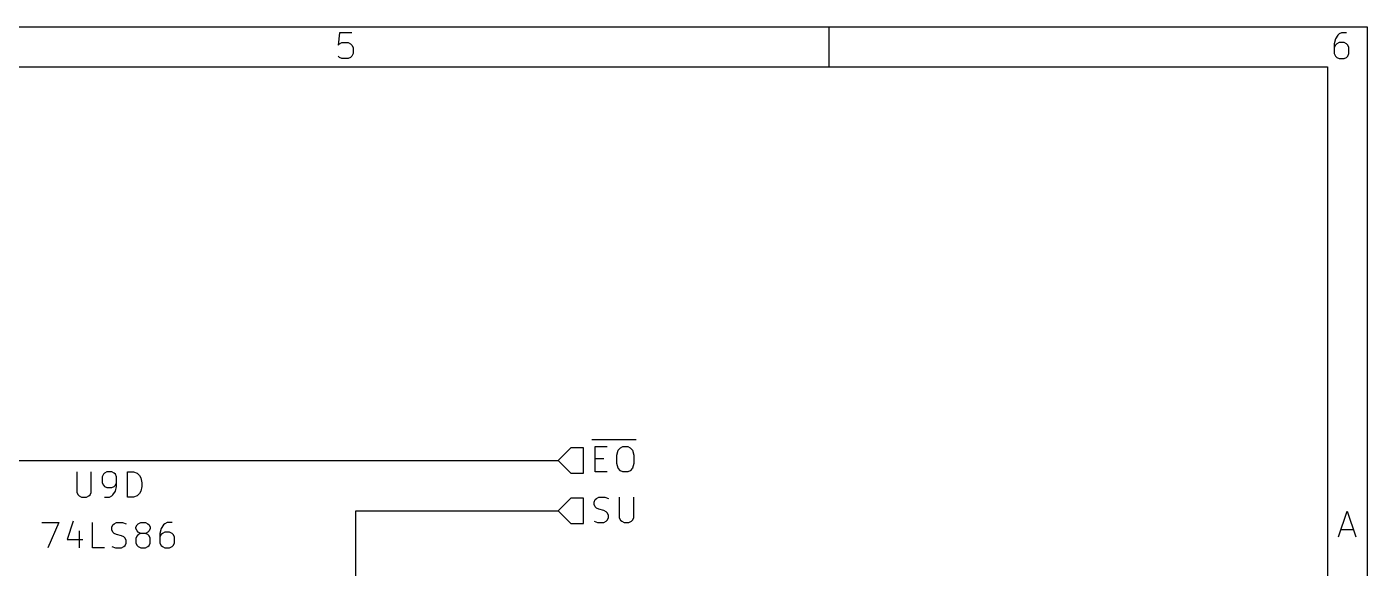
# Model space of a CAD drawing. Extents: x 0.4 to 11.3, y -7.9 to -0.4.
# Drawn here: x 8.65 to 11.299, y -1.463 to -0.394 of the extents above; entities that cross this region are included whole.
import ezdxf

# ---------------------------------------------------------------- set-up
doc = ezdxf.new("R2010")
doc.units = 0
doc.header["$MEASUREMENT"] = 0
for name, color, linetype in [('BROWN2', 54, 'CONTINUOUS'), ('CYAN2', 4, 'CONTINUOUS'), ('GREEN3', 91, 'CONTINUOUS'), ('RED2', 1, 'CONTINUOUS')]:
    doc.layers.add(name, color=color, linetype=linetype)

msp = doc.modelspace()

# ---------------------------------------------------------------- linework, layer by layer
at = {"layer": 'BROWN2', "linetype": 'CONTINUOUS'}
for p, q in [((9.7666, -1.2089), (9.8542, -1.2089)), ((9.725, -1.225), (9.7, -1.25)), ((9.75, -1.225), (9.725, -1.225)), ((9.75, -1.275), (9.75, -1.225)), ((9.7735, -1.2728), (9.7735, -1.2228)), ((9.7735, -1.2228), (9.7973, -1.2228)), ((9.8164, -1.2395), (9.8187, -1.2299)), ((9.8164, -1.2561), (9.8164, -1.2395)), ((9.8187, -1.2299), (9.8235, -1.2252)), ((9.8235, -1.2252), (9.8283, -1.2228)), ((9.8283, -1.2228), (9.8378, -1.2228)), ((9.8378, -1.2228), (9.8426, -1.2252)), ((9.8426, -1.2252), (9.8473, -1.2299)), ((9.8473, -1.2299), (9.8497, -1.2395)), ((9.8497, -1.2395), (9.8497, -1.2561)), ((9.7, -1.25), (9.725, -1.275)), ((9.7735, -1.2466), (9.7902, -1.2466)), ((9.8187, -1.2657), (9.8164, -1.2561)), ((9.8235, -1.2704), (9.8187, -1.2657)), ((9.8283, -1.2728), (9.8235, -1.2704)), ((9.8426, -1.2704), (9.8378, -1.2728)), ((9.8473, -1.2657), (9.8426, -1.2704)), ((9.8497, -1.2561), (9.8473, -1.2657)), ((9.725, -1.275), (9.75, -1.275)), ((9.7973, -1.2728), (9.7735, -1.2728)), ((9.8378, -1.2728), (9.8283, -1.2728)), ((9.7759, -1.3252), (9.7807, -1.3228)), ((9.7807, -1.3228), (9.7926, -1.3228)), ((9.7926, -1.3228), (9.7997, -1.3252)), ((9.8211, -1.3228), (9.8211, -1.3633)), ((9.8497, -1.3633), (9.8497, -1.3228)), ((9.725, -1.325), (9.7, -1.35)), ((9.7, -1.35), (9.725, -1.375)), ((9.75, -1.325), (9.725, -1.325)), ((9.75, -1.375), (9.75, -1.325)), ((9.7711, -1.3323), (9.7735, -1.3276)), ((9.7711, -1.3371), (9.7711, -1.3323)), ((9.7735, -1.3419), (9.7711, -1.3371)), ((9.7735, -1.3276), (9.7759, -1.3252)), ((9.7759, -1.3442), (9.7735, -1.3419)), ((9.7807, -1.3466), (9.7759, -1.3442)), ((9.7902, -1.349), (9.7807, -1.3466)), ((9.7949, -1.3514), (9.7902, -1.349)), ((9.725, -1.375), (9.75, -1.375)), ((9.7711, -1.3704), (9.7783, -1.3728)), ((9.7783, -1.3728), (9.7902, -1.3728)), ((9.7902, -1.3728), (9.7949, -1.3704)), ((9.7973, -1.3538), (9.7949, -1.3514)), ((9.7949, -1.3704), (9.7973, -1.368)), ((9.7997, -1.3585), (9.7973, -1.3538)), ((9.7973, -1.368), (9.7997, -1.3633)), ((9.7997, -1.3633), (9.7997, -1.3585)), ((9.8211, -1.3633), (9.8235, -1.368)), ((9.8235, -1.368), (9.8259, -1.3704)), ((9.8259, -1.3704), (9.8307, -1.3728)), ((9.8307, -1.3728), (9.8402, -1.3728)), ((9.8402, -1.3728), (9.8449, -1.3704)), ((9.8449, -1.3704), (9.8473, -1.368)), ((9.8473, -1.368), (9.8497, -1.3633))]:
    msp.add_line(p, q, dxfattribs=at)
at = {"layer": 'CYAN2', "linetype": 'CONTINUOUS'}
for p, q in [((8.7489, -1.2728), (8.7489, -1.3133)), ((8.7489, -1.2728), (8.7489, -1.3133)), ((8.7775, -1.3133), (8.7775, -1.2728)), ((8.7775, -1.3133), (8.7775, -1.2728)), ((8.8013, -1.2776), (8.7989, -1.2823)), ((8.8013, -1.2776), (8.7989, -1.2823)), ((8.7989, -1.2823), (8.7989, -1.2942)), ((8.7989, -1.2823), (8.7989, -1.2942)), ((8.7989, -1.2942), (8.8013, -1.299)), ((8.7989, -1.2942), (8.8013, -1.299)), ((8.8037, -1.2752), (8.8013, -1.2776)), ((8.8037, -1.2752), (8.8013, -1.2776)), ((8.8084, -1.2728), (8.8037, -1.2752)), ((8.8084, -1.2728), (8.8037, -1.2752)), ((8.818, -1.2728), (8.8084, -1.2728)), ((8.818, -1.2728), (8.8084, -1.2728)), ((8.8227, -1.2752), (8.818, -1.2728)), ((8.8227, -1.2752), (8.818, -1.2728)), ((8.8251, -1.2776), (8.8227, -1.2752)), ((8.8251, -1.2776), (8.8227, -1.2752)), ((8.8275, -1.2823), (8.8251, -1.2776)), ((8.8275, -1.2823), (8.8251, -1.2776)), ((8.8251, -1.299), (8.8275, -1.2942)), ((8.8251, -1.299), (8.8275, -1.2942)), ((8.8275, -1.3014), (8.8275, -1.2823)), ((8.8275, -1.3014), (8.8275, -1.2823)), ((8.8489, -1.3228), (8.8489, -1.2728)), ((8.8489, -1.2728), (8.8608, -1.2728)), ((8.8489, -1.3228), (8.8489, -1.2728)), ((8.8489, -1.2728), (8.8608, -1.2728)), ((8.8608, -1.2728), (8.8679, -1.2752)), ((8.8608, -1.2728), (8.8679, -1.2752)), ((8.8679, -1.2752), (8.8727, -1.2799)), ((8.8679, -1.2752), (8.8727, -1.2799)), ((8.8727, -1.2799), (8.8751, -1.2847)), ((8.8727, -1.2799), (8.8751, -1.2847)), ((8.8751, -1.2847), (8.8775, -1.2942)), ((8.8751, -1.2847), (8.8775, -1.2942)), ((8.8775, -1.2942), (8.8775, -1.3014)), ((8.8775, -1.2942), (8.8775, -1.3014)), ((8.7489, -1.3133), (8.7513, -1.318)), ((8.7489, -1.3133), (8.7513, -1.318)), ((8.7513, -1.318), (8.7537, -1.3204)), ((8.7513, -1.318), (8.7537, -1.3204)), ((8.7537, -1.3204), (8.7584, -1.3228)), ((8.7537, -1.3204), (8.7584, -1.3228)), ((8.7584, -1.3228), (8.7679, -1.3228)), ((8.7584, -1.3228), (8.7679, -1.3228)), ((8.7679, -1.3228), (8.7727, -1.3204)), ((8.7679, -1.3228), (8.7727, -1.3204)), ((8.7727, -1.3204), (8.7751, -1.318)), ((8.7727, -1.3204), (8.7751, -1.318)), ((8.7751, -1.318), (8.7775, -1.3133)), ((8.7751, -1.318), (8.7775, -1.3133)), ((8.8013, -1.299), (8.8037, -1.3014)), ((8.8013, -1.299), (8.8037, -1.3014)), ((8.8037, -1.3014), (8.8084, -1.3038)), ((8.8037, -1.3014), (8.8084, -1.3038)), ((8.8037, -1.3228), (8.8132, -1.3228)), ((8.8037, -1.3228), (8.8132, -1.3228)), ((8.8084, -1.3038), (8.818, -1.3038)), ((8.8084, -1.3038), (8.818, -1.3038)), ((8.8132, -1.3228), (8.818, -1.3204)), ((8.8132, -1.3228), (8.818, -1.3204)), ((8.818, -1.3038), (8.8227, -1.3014)), ((8.818, -1.3038), (8.8227, -1.3014)), ((8.818, -1.3204), (8.8203, -1.318)), ((8.818, -1.3204), (8.8203, -1.318)), ((8.8203, -1.318), (8.8251, -1.3109)), ((8.8203, -1.318), (8.8251, -1.3109)), ((8.8227, -1.3014), (8.8251, -1.299)), ((8.8227, -1.3014), (8.8251, -1.299)), ((8.8251, -1.3109), (8.8275, -1.3014)), ((8.8251, -1.3109), (8.8275, -1.3014)), ((8.8608, -1.3228), (8.8489, -1.3228)), ((8.8608, -1.3228), (8.8489, -1.3228)), ((8.8679, -1.3204), (8.8608, -1.3228)), ((8.8679, -1.3204), (8.8608, -1.3228)), ((8.8727, -1.3157), (8.8679, -1.3204)), ((8.8727, -1.3157), (8.8679, -1.3204)), ((8.8751, -1.3109), (8.8727, -1.3157)), ((8.8751, -1.3109), (8.8727, -1.3157)), ((8.8775, -1.3014), (8.8751, -1.3109)), ((8.8775, -1.3014), (8.8751, -1.3109)), ((8.6799, -1.3728), (8.7132, -1.3728)), ((8.6799, -1.3728), (8.7132, -1.3728)), ((8.7132, -1.3728), (8.6918, -1.4228)), ((8.7132, -1.3728), (8.6918, -1.4228)), ((8.7418, -1.3704), (8.7299, -1.4061)), ((8.7418, -1.3704), (8.7299, -1.4061)), ((8.7799, -1.4228), (8.7799, -1.3728)), ((8.7799, -1.4228), (8.7799, -1.3728)), ((8.818, -1.3823), (8.8203, -1.3776)), ((8.818, -1.3823), (8.8203, -1.3776)), ((8.8203, -1.3776), (8.8227, -1.3752)), ((8.8203, -1.3776), (8.8227, -1.3752)), ((8.8227, -1.3752), (8.8275, -1.3728)), ((8.8227, -1.3752), (8.8275, -1.3728)), ((8.8275, -1.3728), (8.8394, -1.3728)), ((8.8275, -1.3728), (8.8394, -1.3728)), ((8.8394, -1.3728), (8.8465, -1.3752)), ((8.8394, -1.3728), (8.8465, -1.3752)), ((8.8656, -1.3823), (8.8679, -1.3776)), ((8.8656, -1.3823), (8.8679, -1.3776)), ((8.8679, -1.3776), (8.8703, -1.3752)), ((8.8679, -1.3776), (8.8703, -1.3752)), ((8.8703, -1.3752), (8.8751, -1.3728)), ((8.8703, -1.3752), (8.8751, -1.3728)), ((8.8751, -1.3728), (8.8846, -1.3728)), ((8.8751, -1.3728), (8.8846, -1.3728)), ((8.8846, -1.3728), (8.8894, -1.3752)), ((8.8846, -1.3728), (8.8894, -1.3752)), ((8.8894, -1.3752), (8.8918, -1.3776)), ((8.8894, -1.3752), (8.8918, -1.3776)), ((8.8918, -1.3776), (8.8941, -1.3823)), ((8.8918, -1.3776), (8.8941, -1.3823)), ((8.9203, -1.3776), (8.9156, -1.3847)), ((8.9203, -1.3776), (8.9156, -1.3847)), ((8.9227, -1.3752), (8.9203, -1.3776)), ((8.9227, -1.3752), (8.9203, -1.3776)), ((8.9275, -1.3728), (8.9227, -1.3752)), ((8.9275, -1.3728), (8.9227, -1.3752)), ((8.937, -1.3728), (8.9275, -1.3728)), ((8.937, -1.3728), (8.9275, -1.3728)), ((8.7537, -1.3895), (8.7537, -1.4228)), ((8.7537, -1.3895), (8.7537, -1.4228)), ((8.818, -1.3871), (8.818, -1.3823)), ((8.818, -1.3871), (8.818, -1.3823)), ((8.8203, -1.3919), (8.818, -1.3871)), ((8.8203, -1.3919), (8.818, -1.3871)), ((8.8227, -1.3942), (8.8203, -1.3919)), ((8.8227, -1.3942), (8.8203, -1.3919)), ((8.8275, -1.3966), (8.8227, -1.3942)), ((8.8275, -1.3966), (8.8227, -1.3942)), ((8.837, -1.399), (8.8275, -1.3966)), ((8.837, -1.399), (8.8275, -1.3966)), ((8.8418, -1.4014), (8.837, -1.399)), ((8.8418, -1.4014), (8.837, -1.399)), ((8.8441, -1.4038), (8.8418, -1.4014)), ((8.8441, -1.4038), (8.8418, -1.4014)), ((8.8465, -1.4085), (8.8441, -1.4038)), ((8.8465, -1.4085), (8.8441, -1.4038)), ((8.8656, -1.3847), (8.8656, -1.3823)), ((8.8656, -1.3847), (8.8656, -1.3823)), ((8.8679, -1.3895), (8.8656, -1.3847)), ((8.8679, -1.3895), (8.8656, -1.3847)), ((8.8679, -1.399), (8.8656, -1.4038)), ((8.8679, -1.399), (8.8656, -1.4038)), ((8.8656, -1.4038), (8.8656, -1.4133)), ((8.8656, -1.4038), (8.8656, -1.4133)), ((8.8703, -1.3919), (8.8679, -1.3895)), ((8.8703, -1.3919), (8.8679, -1.3895)), ((8.8703, -1.3966), (8.8679, -1.399)), ((8.8703, -1.3966), (8.8679, -1.399)), ((8.8751, -1.3942), (8.8703, -1.3919)), ((8.8751, -1.3942), (8.8703, -1.3919)), ((8.8751, -1.3942), (8.8703, -1.3966)), ((8.8751, -1.3942), (8.8703, -1.3966)), ((8.8846, -1.3942), (8.8751, -1.3942)), ((8.8846, -1.3942), (8.8751, -1.3942)), ((8.8894, -1.3919), (8.8846, -1.3942)), ((8.8894, -1.3919), (8.8846, -1.3942)), ((8.8894, -1.3966), (8.8846, -1.3942)), ((8.8894, -1.3966), (8.8846, -1.3942)), ((8.8918, -1.3895), (8.8894, -1.3919)), ((8.8918, -1.3895), (8.8894, -1.3919)), ((8.8918, -1.399), (8.8894, -1.3966)), ((8.8918, -1.399), (8.8894, -1.3966)), ((8.8941, -1.3847), (8.8918, -1.3895)), ((8.8941, -1.3847), (8.8918, -1.3895)), ((8.8941, -1.4038), (8.8918, -1.399)), ((8.8941, -1.4038), (8.8918, -1.399)), ((8.8941, -1.3823), (8.8941, -1.3847)), ((8.8941, -1.3823), (8.8941, -1.3847)), ((8.8941, -1.4133), (8.8941, -1.4038)), ((8.8941, -1.4133), (8.8941, -1.4038)), ((8.9156, -1.3847), (8.9132, -1.3942)), ((8.9156, -1.3847), (8.9132, -1.3942)), ((8.9132, -1.3942), (8.9132, -1.4133)), ((8.9132, -1.3942), (8.9132, -1.4133)), ((8.9156, -1.3966), (8.9132, -1.4014)), ((8.9156, -1.3966), (8.9132, -1.4014)), ((8.9179, -1.3942), (8.9156, -1.3966)), ((8.9179, -1.3942), (8.9156, -1.3966)), ((8.9227, -1.3919), (8.9179, -1.3942)), ((8.9227, -1.3919), (8.9179, -1.3942)), ((8.9322, -1.3919), (8.9227, -1.3919)), ((8.9322, -1.3919), (8.9227, -1.3919)), ((8.937, -1.3942), (8.9322, -1.3919)), ((8.937, -1.3942), (8.9322, -1.3919)), ((8.9394, -1.3966), (8.937, -1.3942)), ((8.9394, -1.3966), (8.937, -1.3942)), ((8.9418, -1.4014), (8.9394, -1.3966)), ((8.9418, -1.4014), (8.9394, -1.3966)), ((8.9418, -1.4133), (8.9418, -1.4014)), ((8.9418, -1.4133), (8.9418, -1.4014)), ((8.7299, -1.4061), (8.7608, -1.4061)), ((8.7299, -1.4061), (8.7608, -1.4061)), ((8.8037, -1.4228), (8.7799, -1.4228)), ((8.8037, -1.4228), (8.7799, -1.4228)), ((8.818, -1.4204), (8.8251, -1.4228)), ((8.818, -1.4204), (8.8251, -1.4228)), ((8.8251, -1.4228), (8.837, -1.4228)), ((8.8251, -1.4228), (8.837, -1.4228)), ((8.837, -1.4228), (8.8418, -1.4204)), ((8.837, -1.4228), (8.8418, -1.4204)), ((8.8418, -1.4204), (8.8441, -1.418)), ((8.8418, -1.4204), (8.8441, -1.418)), ((8.8441, -1.418), (8.8465, -1.4133)), ((8.8441, -1.418), (8.8465, -1.4133)), ((8.8465, -1.4133), (8.8465, -1.4085)), ((8.8465, -1.4133), (8.8465, -1.4085)), ((8.8656, -1.4133), (8.8679, -1.418)), ((8.8656, -1.4133), (8.8679, -1.418)), ((8.8679, -1.418), (8.8703, -1.4204)), ((8.8679, -1.418), (8.8703, -1.4204)), ((8.8703, -1.4204), (8.8751, -1.4228)), ((8.8703, -1.4204), (8.8751, -1.4228)), ((8.8751, -1.4228), (8.8846, -1.4228)), ((8.8751, -1.4228), (8.8846, -1.4228)), ((8.8846, -1.4228), (8.8894, -1.4204)), ((8.8846, -1.4228), (8.8894, -1.4204)), ((8.8894, -1.4204), (8.8918, -1.418)), ((8.8894, -1.4204), (8.8918, -1.418)), ((8.8918, -1.418), (8.8941, -1.4133)), ((8.8918, -1.418), (8.8941, -1.4133)), ((8.9132, -1.4133), (8.9156, -1.418)), ((8.9132, -1.4133), (8.9156, -1.418)), ((8.9156, -1.418), (8.9179, -1.4204)), ((8.9156, -1.418), (8.9179, -1.4204)), ((8.9179, -1.4204), (8.9227, -1.4228)), ((8.9179, -1.4204), (8.9227, -1.4228)), ((8.9227, -1.4228), (8.9322, -1.4228)), ((8.9227, -1.4228), (8.9322, -1.4228)), ((8.9322, -1.4228), (8.937, -1.4204)), ((8.9322, -1.4228), (8.937, -1.4204)), ((8.937, -1.4204), (8.9394, -1.418)), ((8.937, -1.4204), (8.9394, -1.418)), ((8.9394, -1.418), (8.9418, -1.4133)), ((8.9394, -1.418), (8.9418, -1.4133))]:
    msp.add_line(p, q, dxfattribs=at)
at = {"layer": 'GREEN3', "linetype": 'CONTINUOUS'}
for p, q in [((6.55, -1.25), (9.7, -1.25)), ((9.3, -1.55), (9.3, -1.35)), ((9.3, -1.35), (9.7, -1.35))]:
    msp.add_line(p, q, dxfattribs=at)
at = {"layer": 'RED2', "linetype": 'CONTINUOUS'}
for p, q in [((0.3937, -0.3937), (11.2993, -0.3937)), ((10.2362, -0.4724), (10.2362, -0.3937)), ((11.2993, -0.3937), (11.2993, -7.8743)), ((9.268, -0.4053), (9.2656, -0.4296)), ((9.2924, -0.4053), (9.268, -0.4053)), ((11.2365, -0.4174), (11.2341, -0.4272)), ((11.2414, -0.4101), (11.2365, -0.4174)), ((11.2439, -0.4077), (11.2414, -0.4101)), ((11.2487, -0.4053), (11.2439, -0.4077)), ((11.2585, -0.4053), (11.2487, -0.4053)), ((9.2656, -0.4296), (9.268, -0.4272)), ((9.268, -0.4272), (9.2729, -0.4248)), ((9.2729, -0.4248), (9.2851, -0.4248)), ((9.2851, -0.4248), (9.29, -0.4272)), ((9.29, -0.4272), (9.2924, -0.4296)), ((9.2924, -0.4296), (9.2948, -0.4345)), ((9.2948, -0.4467), (9.2924, -0.4516)), ((9.2948, -0.4345), (9.2948, -0.4467)), ((11.2341, -0.4272), (11.2341, -0.4467)), ((11.2365, -0.4296), (11.2341, -0.4345)), ((11.2341, -0.4467), (11.2365, -0.4516)), ((11.239, -0.4272), (11.2365, -0.4296)), ((11.2439, -0.4248), (11.239, -0.4272)), ((11.2536, -0.4248), (11.2439, -0.4248)), ((11.2585, -0.4272), (11.2536, -0.4248)), ((11.2609, -0.4296), (11.2585, -0.4272)), ((11.2633, -0.4345), (11.2609, -0.4296)), ((11.2609, -0.4516), (11.2633, -0.4467)), ((11.2633, -0.4467), (11.2633, -0.4345)), ((0.4724, -0.4724), (11.2206, -0.4724)), ((9.268, -0.454), (9.2656, -0.4516)), ((9.2729, -0.4564), (9.268, -0.454)), ((9.2851, -0.4564), (9.2729, -0.4564)), ((9.29, -0.454), (9.2851, -0.4564)), ((9.2924, -0.4516), (9.29, -0.454)), ((11.2206, -0.4724), (11.2206, -7.7956)), ((11.2365, -0.4516), (11.239, -0.454)), ((11.239, -0.454), (11.2439, -0.4564)), ((11.2439, -0.4564), (11.2536, -0.4564)), ((11.2536, -0.4564), (11.2585, -0.454)), ((11.2585, -0.454), (11.2609, -0.4516)), ((11.2429, -1.4013), (11.2599, -1.3501)), ((11.2599, -1.3501), (11.277, -1.4013)), ((11.2477, -1.3867), (11.2721, -1.3867))]:
    msp.add_line(p, q, dxfattribs=at)

doc.saveas('drawing.dxf')
